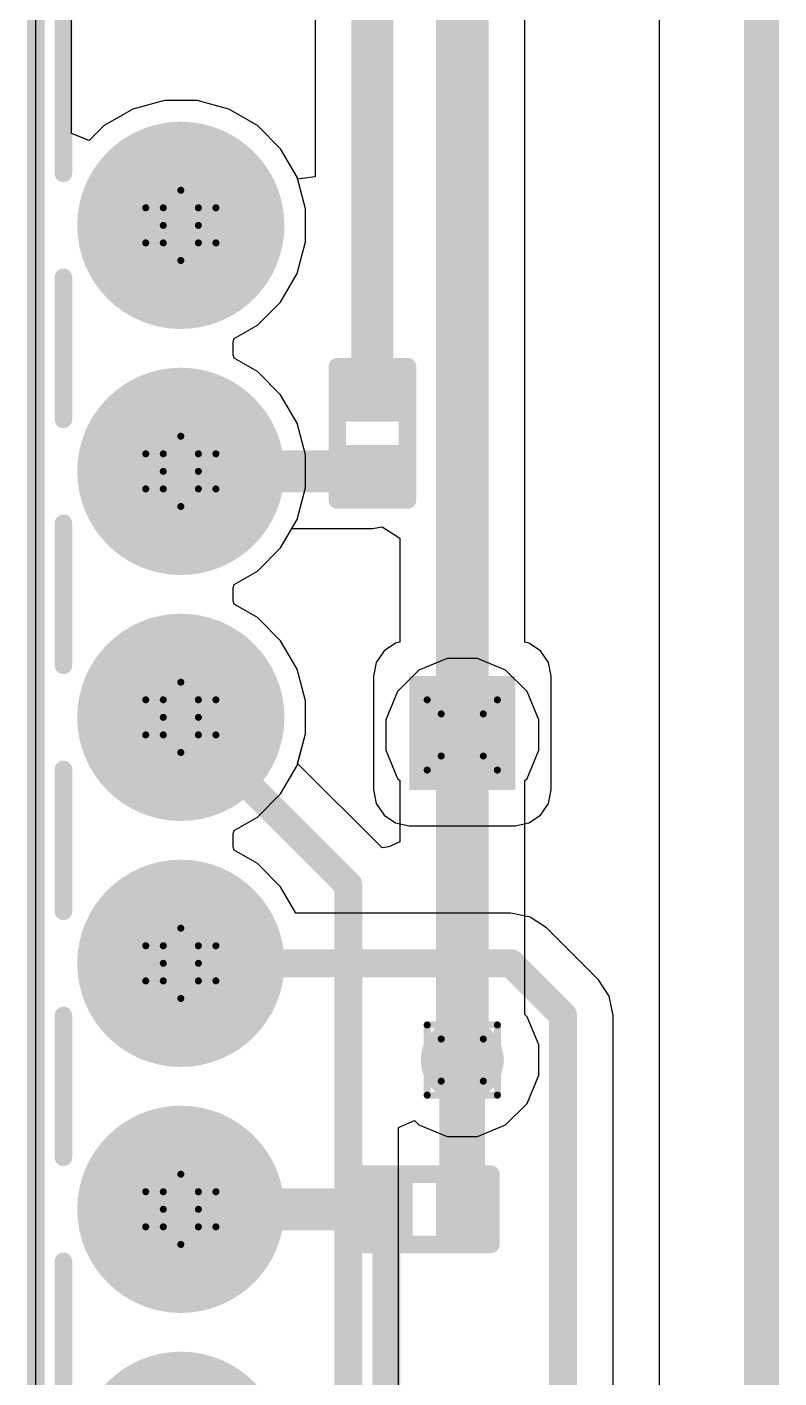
# Model space of a CAD drawing. Header units: inches. Extents: x 0 to 355, y -10 to 78.
# Drawn here: x 80.79 to 86.23, y 14.49 to 24.26 of the extents above; entities that cross this region are included whole.
import ezdxf

# ---------------------------------------------------------------- set-up
doc = ezdxf.new("R2010")
doc.units = ezdxf.units.IN
for name, color, linetype in [('Board Outline', 216, 'Continuous'), ('Bottom Layer', 5, 'Continuous'), ('Bottom Solder', 6, 'Continuous'), ('Drill Drawing', 1, 'Continuous'), ('Multi-Layer', 9, 'Continuous'), ('Pad Holes', 156, 'Continuous'), ('Top Layer', 1, 'Continuous'), ('Top Overlay', 2, 'Continuous'), ('Top Paste', 8, 'Continuous'), ('Top Solder', 216, 'Continuous'), ('Via Holes', 16, 'Continuous')]:
    doc.layers.add(name, color=color, linetype=linetype)

# ---------------------------------------------------------------- blocks, each defined once
blk = doc.blocks.new('PAW3395DM_21')
at = {"layer": 'Bottom Layer'}
h = blk.add_hatch(color=5, dxfattribs=at)
edge = h.paths.add_edge_path()
edge.add_arc((5.35, 5.785), 0.7, 0, 360)
h = blk.add_hatch(color=5, dxfattribs=at)
edge = h.paths.add_edge_path()
edge.add_arc((5.35, 4.005), 0.7, 0, 360)
h = blk.add_hatch(color=5, dxfattribs=at)
edge = h.paths.add_edge_path()
edge.add_arc((5.35, 2.225), 0.7, 0, 360)
h = blk.add_hatch(color=5, dxfattribs=at)
edge = h.paths.add_edge_path()
edge.add_arc((5.35, 0.445), 0.7, 0, 360)
h = blk.add_hatch(color=5, dxfattribs=at)
edge = h.paths.add_edge_path()
edge.add_arc((5.35, -1.335), 0.7, 0, 360)
h = blk.add_hatch(color=5, dxfattribs=at)
edge = h.paths.add_edge_path()
edge.add_arc((5.35, -3.115), 0.7, 0, 360)
at = {"layer": 'Bottom Solder'}
h = blk.add_hatch(color=6, dxfattribs=at)
edge = h.paths.add_edge_path()
edge.add_arc((5.35, 5.785), 0.75, 0, 360)
h = blk.add_hatch(color=6, dxfattribs=at)
edge = h.paths.add_edge_path()
edge.add_arc((5.35, 4.005), 0.75, 0, 360)
h = blk.add_hatch(color=6, dxfattribs=at)
edge = h.paths.add_edge_path()
edge.add_arc((5.35, 2.225), 0.75, 0, 360)
h = blk.add_hatch(color=6, dxfattribs=at)
edge = h.paths.add_edge_path()
edge.add_arc((5.35, 0.445), 0.75, 0, 360)
h = blk.add_hatch(color=6, dxfattribs=at)
edge = h.paths.add_edge_path()
edge.add_arc((5.35, -1.335), 0.75, 0, 360)
h = blk.add_hatch(color=6, dxfattribs=at)
edge = h.paths.add_edge_path()
edge.add_arc((5.35, -3.115), 0.75, 0, 360)
at = {"layer": 'Multi-Layer'}
h = blk.add_hatch(color=9, dxfattribs=at)
edge = h.paths.add_edge_path()
edge.add_arc((5.35, 5.785), 0.7, 0, 360)
h = blk.add_hatch(color=9, dxfattribs=at)
edge = h.paths.add_edge_path()
edge.add_arc((5.35, 4.005), 0.7, 0, 360)
h = blk.add_hatch(color=9, dxfattribs=at)
edge = h.paths.add_edge_path()
edge.add_arc((5.35, 2.225), 0.7, 0, 360)
h = blk.add_hatch(color=9, dxfattribs=at)
edge = h.paths.add_edge_path()
edge.add_arc((5.35, 0.445), 0.7, 0, 360)
h = blk.add_hatch(color=9, dxfattribs=at)
edge = h.paths.add_edge_path()
edge.add_arc((5.35, -1.335), 0.7, 0, 360)
h = blk.add_hatch(color=9, dxfattribs=at)
edge = h.paths.add_edge_path()
edge.add_arc((5.35, -3.115), 0.7, 0, 360)
at = {"layer": 'Pad Holes'}
h = blk.add_hatch(color=7, dxfattribs=at)
edge = h.paths.add_edge_path()
edge.add_arc((5.35, 5.785), 0.35, 0, 360)
h = blk.add_hatch(color=7, dxfattribs=at)
edge = h.paths.add_edge_path()
edge.add_arc((5.35, 4.005), 0.35, 0, 360)
h = blk.add_hatch(color=7, dxfattribs=at)
edge = h.paths.add_edge_path()
edge.add_arc((5.35, 2.225), 0.35, 0, 360)
h = blk.add_hatch(color=7, dxfattribs=at)
edge = h.paths.add_edge_path()
edge.add_arc((5.35, 0.445), 0.35, 0, 360)
h = blk.add_hatch(color=7, dxfattribs=at)
edge = h.paths.add_edge_path()
edge.add_arc((5.35, -1.335), 0.35, 0, 360)
at = {"layer": 'Top Layer'}
h = blk.add_hatch(color=1, dxfattribs=at)
edge = h.paths.add_edge_path()
edge.add_arc((5.35, 5.785), 0.7, 0, 360)
h = blk.add_hatch(color=1, dxfattribs=at)
edge = h.paths.add_edge_path()
edge.add_arc((5.35, 4.005), 0.7, 0, 360)
h = blk.add_hatch(color=1, dxfattribs=at)
edge = h.paths.add_edge_path()
edge.add_arc((5.35, 2.225), 0.7, 0, 360)
h = blk.add_hatch(color=1, dxfattribs=at)
edge = h.paths.add_edge_path()
edge.add_arc((5.35, 0.445), 0.7, 0, 360)
h = blk.add_hatch(color=1, dxfattribs=at)
edge = h.paths.add_edge_path()
edge.add_arc((5.35, -1.335), 0.7, 0, 360)
h = blk.add_hatch(color=1, dxfattribs=at)
edge = h.paths.add_edge_path()
edge.add_arc((5.35, -3.115), 0.7, 0, 360)
at = {"layer": 'Top Solder'}
h = blk.add_hatch(color=216, dxfattribs=at)
edge = h.paths.add_edge_path()
edge.add_arc((5.35, 5.785), 0.75, 0, 360)
h = blk.add_hatch(color=216, dxfattribs=at)
edge = h.paths.add_edge_path()
edge.add_arc((5.35, 4.005), 0.75, 0, 360)
h = blk.add_hatch(color=216, dxfattribs=at)
edge = h.paths.add_edge_path()
edge.add_arc((5.35, 2.225), 0.75, 0, 360)
h = blk.add_hatch(color=216, dxfattribs=at)
edge = h.paths.add_edge_path()
edge.add_arc((5.35, 0.445), 0.75, 0, 360)
h = blk.add_hatch(color=216, dxfattribs=at)
edge = h.paths.add_edge_path()
edge.add_arc((5.35, -1.335), 0.75, 0, 360)
h = blk.add_hatch(color=216, dxfattribs=at)
edge = h.paths.add_edge_path()
edge.add_arc((5.35, -3.115), 0.75, 0, 360)
at = {"layer": 'Top Overlay'}
for points in [[(4.5, 6.1614, 0.127, 0.127, 0), (4.5, 8.0999, 0.127, 0.127, 0)], [(4.5, 4.3814, 0.127, 0.127, 0), (4.5, 5.4085, 0.127, 0.127, 0)], [(4.5, 2.6014, 0.127, 0.127, 0), (4.5, 3.6285, 0.127, 0.127, 0)], [(4.5, 0.8214, 0.127, 0.127, 0), (4.5, 1.8485, 0.127, 0.127, 0)], [(4.5, -0.9586, 0.127, 0.127, 0), (4.5, 0.0685, 0.127, 0.127, 0)], [(4.5, -2.7385, 0.127, 0.127, 0), (4.5, -1.7114, 0.127, 0.127, 0)]]:
    blk.add_lwpolyline(points, format="xyseb", dxfattribs=at)
for points in [[(4.4683, 6.1614, 0.0635, 0.0635, 1), (4.5318, 6.1614, 0.0635, 0.0635, 1)], [(4.4683, 5.4085, 0.0635, 0.0635, 1), (4.5318, 5.4085, 0.0635, 0.0635, 1)], [(4.4683, 4.3814, 0.0635, 0.0635, 1), (4.5318, 4.3814, 0.0635, 0.0635, 1)], [(4.4683, 3.6285, 0.0635, 0.0635, 1), (4.5318, 3.6285, 0.0635, 0.0635, 1)], [(4.4683, 2.6014, 0.0635, 0.0635, 1), (4.5318, 2.6014, 0.0635, 0.0635, 1)], [(4.4683, 1.8485, 0.0635, 0.0635, 1), (4.5318, 1.8485, 0.0635, 0.0635, 1)], [(4.4683, 0.8214, 0.0635, 0.0635, 1), (4.5318, 0.8214, 0.0635, 0.0635, 1)], [(4.4683, 0.0685, 0.0635, 0.0635, 1), (4.5318, 0.0685, 0.0635, 0.0635, 1)], [(4.4683, -0.9586, 0.0635, 0.0635, 1), (4.5318, -0.9586, 0.0635, 0.0635, 1)], [(4.4683, -1.7114, 0.0635, 0.0635, 1), (4.5318, -1.7114, 0.0635, 0.0635, 1)]]:
    blk.add_lwpolyline(points, format="xyseb", close=True, dxfattribs=at)
blk = doc.blocks.new('R___0201_56')
at = {"layer": 'Top Layer'}
for points in [[(-0.41, 0.185), (-0.14, 0.185), (-0.14, -0.185), (-0.41, -0.185)], [(0.14, 0.185), (0.41, 0.185), (0.41, -0.185), (0.14, -0.185)]]:
    blk.add_hatch(color=1, dxfattribs=at).paths.add_polyline_path(points)
at = {"layer": 'Top Paste'}
for points in [[(-0.41, 0.185), (-0.14, 0.185), (-0.14, -0.185), (-0.41, -0.185)], [(0.14, 0.185), (0.41, 0.185), (0.41, -0.185), (0.14, -0.185)]]:
    blk.add_hatch(color=8, dxfattribs=at).paths.add_polyline_path(points)
at = {"layer": 'Top Solder'}
for points in [[(-0.465, 0.24), (-0.085, 0.24), (-0.085, -0.24), (-0.465, -0.24)], [(0.085, 0.24), (0.465, 0.24), (0.465, -0.24), (0.085, -0.24)]]:
    blk.add_hatch(color=216, dxfattribs=at).paths.add_polyline_path(points)
at = {"layer": 'Top Overlay'}
for points in [[(-0.4826, 0.254, 0.127, 0.127, 0), (-0.4826, -0.254, 0.127, 0.127, 0)], [(-0.4826, 0.254, 0.127, 0.127, 0), (0.4826, 0.254, 0.127, 0.127, 0)], [(0.4826, 0.254, 0.127, 0.127, 0), (0.4826, -0.254, 0.127, 0.127, 0)], [(-0.4826, -0.254, 0.127, 0.127, 0), (0.4826, -0.254, 0.127, 0.127, 0)]]:
    blk.add_lwpolyline(points, format="xyseb", dxfattribs=at)
for points in [[(-0.5143, 0.254, 0.0635, 0.0635, 1), (-0.4508, 0.254, 0.0635, 0.0635, 1)], [(-0.5143, 0.254, 0.0635, 0.0635, 1), (-0.4508, 0.254, 0.0635, 0.0635, 1)], [(0.4508, 0.254, 0.0635, 0.0635, 1), (0.5143, 0.254, 0.0635, 0.0635, 1)], [(0.4508, 0.254, 0.0635, 0.0635, 1), (0.5143, 0.254, 0.0635, 0.0635, 1)], [(-0.5143, -0.254, 0.0635, 0.0635, 1), (-0.4508, -0.254, 0.0635, 0.0635, 1)], [(-0.5143, -0.254, 0.0635, 0.0635, 1), (-0.4508, -0.254, 0.0635, 0.0635, 1)], [(0.4508, -0.254, 0.0635, 0.0635, 1), (0.5143, -0.254, 0.0635, 0.0635, 1)], [(0.4508, -0.254, 0.0635, 0.0635, 1), (0.5143, -0.254, 0.0635, 0.0635, 1)]]:
    blk.add_lwpolyline(points, format="xyseb", close=True, dxfattribs=at)
blk = doc.blocks.new('R___0201_57')
at = {"layer": 'Top Layer'}
for points in [[(-0.41, 0.185), (-0.14, 0.185), (-0.14, -0.185), (-0.41, -0.185)], [(0.14, 0.185), (0.41, 0.185), (0.41, -0.185), (0.14, -0.185)]]:
    blk.add_hatch(color=1, dxfattribs=at).paths.add_polyline_path(points)
at = {"layer": 'Top Paste'}
for points in [[(-0.41, 0.185), (-0.14, 0.185), (-0.14, -0.185), (-0.41, -0.185)], [(0.14, 0.185), (0.41, 0.185), (0.41, -0.185), (0.14, -0.185)]]:
    blk.add_hatch(color=8, dxfattribs=at).paths.add_polyline_path(points)
at = {"layer": 'Top Solder'}
for points in [[(-0.465, 0.24), (-0.085, 0.24), (-0.085, -0.24), (-0.465, -0.24)], [(0.085, 0.24), (0.465, 0.24), (0.465, -0.24), (0.085, -0.24)]]:
    blk.add_hatch(color=216, dxfattribs=at).paths.add_polyline_path(points)
at = {"layer": 'Top Overlay'}
for points in [[(-0.4826, -0.254, 0.127, 0.127, 0), (-0.4826, 0.254, 0.127, 0.127, 0)], [(-0.4826, 0.254, 0.127, 0.127, 0), (0.4826, 0.254, 0.127, 0.127, 0)], [(0.4826, -0.254, 0.127, 0.127, 0), (0.4826, 0.254, 0.127, 0.127, 0)], [(-0.4826, -0.254, 0.127, 0.127, 0), (0.4826, -0.254, 0.127, 0.127, 0)]]:
    blk.add_lwpolyline(points, format="xyseb", dxfattribs=at)
for points in [[(-0.5143, 0.254, 0.0635, 0.0635, 1), (-0.4508, 0.254, 0.0635, 0.0635, 1)], [(-0.5143, 0.254, 0.0635, 0.0635, 1), (-0.4508, 0.254, 0.0635, 0.0635, 1)], [(0.4508, 0.254, 0.0635, 0.0635, 1), (0.5143, 0.254, 0.0635, 0.0635, 1)], [(0.4508, 0.254, 0.0635, 0.0635, 1), (0.5143, 0.254, 0.0635, 0.0635, 1)], [(-0.5143, -0.254, 0.0635, 0.0635, 1), (-0.4508, -0.254, 0.0635, 0.0635, 1)], [(-0.5143, -0.254, 0.0635, 0.0635, 1), (-0.4508, -0.254, 0.0635, 0.0635, 1)], [(0.4508, -0.254, 0.0635, 0.0635, 1), (0.5143, -0.254, 0.0635, 0.0635, 1)], [(0.4508, -0.254, 0.0635, 0.0635, 1), (0.5143, -0.254, 0.0635, 0.0635, 1)]]:
    blk.add_lwpolyline(points, format="xyseb", close=True, dxfattribs=at)

msp = doc.modelspace()

# ---------------------------------------------------------------- hatches: boundary and pattern name
at = {"layer": 'Bottom Layer'}
h = msp.add_hatch(color=5, dxfattribs=at)
edge = h.paths.add_edge_path()
edge.add_arc((83.9403, 19.141), 0.3, 0, 360)
h = msp.add_hatch(color=5, dxfattribs=at)
edge = h.paths.add_edge_path()
edge.add_arc((83.9403, 16.7885), 0.3, 0, 360)
at = {"layer": 'Top Layer'}
msp.add_hatch(color=1, dxfattribs=at).paths.add_polyline_path([(83.5569, 18.7432), (84.324, 18.7432), (84.324, 19.567), (83.5569, 19.567)])
h = msp.add_hatch(color=1, dxfattribs=at)
edge = h.paths.add_edge_path()
edge.add_arc((83.9403, 19.141), 0.3, 0, 360)
h = msp.add_hatch(color=1, dxfattribs=at)
edge = h.paths.add_edge_path()
edge.add_arc((83.9403, 16.7885), 0.3, 0, 360)
at = {"layer": 'Via Holes'}
h = msp.add_hatch(color=7, dxfattribs=at)
edge = h.paths.add_edge_path()
edge.add_arc((83.9403, 19.141), 0.15, 0, 360)
h = msp.add_hatch(color=7, dxfattribs=at)
edge = h.paths.add_edge_path()
edge.add_arc((83.9403, 16.7885), 0.15, 0, 360)

# ---------------------------------------------------------------- linework, layer by layer
at = {"layer": 'Board Outline'}
for points in [[(86.106, 9.271, 0.254, 0.254, 0), (86.106, 26.416, 0.254, 0.254, 0)], [(80.8529, 8.6416, 0.127, 0.127, 0), (80.8529, 25.4453, 0.127, 0.127, 0)]]:
    msp.add_lwpolyline(points, format="xyseb", dxfattribs=at)
at = {"layer": 'Bottom Layer'}
for p, q in [((85.3659, 26.3096), (85.3659, 9.0935)), ((81.1119, 23.4944), (81.1119, 25.4453)), ((81.5543, 23.6701), (81.3483, 23.5512)), ((81.784, 23.7317), (81.5543, 23.6701)), ((82.0218, 23.7317), (81.784, 23.7317)), ((82.2515, 23.6701), (82.0218, 23.7317)), ((82.4575, 23.5512), (82.2515, 23.6701)), ((81.2389, 23.4418), (81.1119, 23.4944)), ((81.3483, 23.5512), (81.2389, 23.4418)), ((82.6256, 23.3831), (82.4575, 23.5512)), ((82.7446, 23.1771), (82.6256, 23.3831)), ((82.8061, 22.9474), (82.7446, 23.1771)), ((82.8061, 22.7096), (82.8061, 22.9474)), ((82.7446, 22.4799), (82.8061, 22.7096)), ((82.6256, 22.2739), (82.7446, 22.4799)), ((82.4575, 22.1058), (82.6256, 22.2739)), ((82.2896, 22.0088), (82.4575, 22.1058)), ((82.282, 21.9853), (82.2896, 22.0088)), ((82.282, 21.8917), (82.282, 21.9853)), ((82.2896, 21.8682), (82.282, 21.8917)), ((82.4575, 21.7712), (82.2896, 21.8682)), ((82.6256, 21.6031), (82.4575, 21.7712)), ((82.7446, 21.3971), (82.6256, 21.6031)), ((82.8061, 21.1674), (82.7446, 21.3971)), ((82.8061, 20.9296), (82.8061, 21.1674)), ((82.7446, 20.6999), (82.8061, 20.9296)), ((82.6256, 20.4939), (82.7446, 20.6999)), ((82.4575, 20.3258), (82.6256, 20.4939)), ((82.2896, 20.2288), (82.4575, 20.3258)), ((82.2821, 20.2054), (82.2896, 20.2288)), ((82.2821, 20.1117), (82.2821, 20.2054)), ((82.2896, 20.0882), (82.2821, 20.1117)), ((82.4575, 19.9913), (82.2896, 20.0882)), ((82.6256, 19.8231), (82.4575, 19.9913)), ((82.7446, 19.6171), (82.6256, 19.8231)), ((83.8301, 19.695), (83.6265, 19.6106)), ((84.0505, 19.695), (83.8301, 19.695)), ((84.2541, 19.6106), (84.0505, 19.695)), ((82.8061, 19.3874), (82.7446, 19.6171)), ((83.6265, 19.6106), (83.4706, 19.4548)), ((84.4099, 19.4548), (84.2541, 19.6106)), ((83.4706, 19.4548), (83.3863, 19.2512)), ((84.4943, 19.2512), (84.4099, 19.4548)), ((82.8061, 19.1496), (82.8061, 19.3874)), ((83.3863, 19.2512), (83.3863, 19.0308)), ((84.4943, 19.0308), (84.4943, 19.2512)), ((82.7487, 18.9354), (82.8061, 19.1496)), ((83.3863, 19.0308), (83.4706, 18.8271)), ((84.4099, 18.8271), (84.4943, 19.0308)), ((83.3601, 18.3241), (82.7487, 18.9354)), ((83.4706, 18.8271), (83.4871, 18.8107)), ((83.4871, 18.8107), (83.4871, 18.3684)), ((84.3935, 18.8107), (84.4099, 18.8271)), ((84.3935, 17.1188), (84.3935, 18.8107)), ((83.409, 18.3305), (83.3601, 18.3241)), ((83.4871, 18.3684), (83.409, 18.3305)), ((84.4099, 17.1023), (84.3935, 17.1188)), ((84.4943, 16.8987), (84.4099, 17.1023)), ((84.4943, 16.6783), (84.4943, 16.8987)), ((84.4099, 16.4747), (84.4943, 16.6783)), ((84.2541, 16.3188), (84.4099, 16.4747)), ((83.478, 16.3014), (83.5953, 16.35)), ((83.5953, 16.35), (83.6265, 16.3188)), ((83.478, 11.9737), (83.478, 16.3014)), ((83.6265, 16.3188), (83.8301, 16.2345)), ((83.8301, 16.2345), (84.0505, 16.2345)), ((84.0505, 16.2345), (84.2541, 16.3188))]:
    msp.add_line(p, q, dxfattribs=at)
for points in [[(81.9029, 19.2685, 0.2032, 0.2032, 0), (83.1154, 18.056, 0.2032, 0.2032, 0)], [(83.9403, 16.7885, 0.381, 0.381, 0), (83.9403, 19.141, 0.381, 0.381, 0)], [(83.1154, 11.8235, 0.2032, 0.2032, 0), (83.1154, 18.056, 0.2032, 0.2032, 0)]]:
    msp.add_lwpolyline(points, format="xyseb", dxfattribs=at)
for points in [[(81.8521, 19.2685, 0.1016, 0.1016, 1), (81.9537, 19.2685, 0.1016, 0.1016, 1)], [(83.845, 19.141, 0.1905, 0.1905, 1), (84.0355, 19.141, 0.1905, 0.1905, 1)], [(83.0646, 18.056, 0.1016, 0.1016, 1), (83.1662, 18.056, 0.1016, 0.1016, 1)], [(83.0646, 18.056, 0.1016, 0.1016, 1), (83.1662, 18.056, 0.1016, 0.1016, 1)], [(83.845, 16.7885, 0.1905, 0.1905, 1), (84.0355, 16.7885, 0.1905, 0.1905, 1)]]:
    msp.add_lwpolyline(points, format="xyseb", close=True, dxfattribs=at)
at = {"layer": 'Drill Drawing'}
for points in [[(81.7759, 22.9555, 0.0508, 0.0508, 0), (81.9029, 23.0825, 0.0508, 0.0508, 0)], [(81.9029, 23.0825, 0.0508, 0.0508, 0), (82.0299, 22.9555, 0.0508, 0.0508, 0)], [(81.6489, 22.9555, 0.0508, 0.0508, 0), (81.7759, 22.8285, 0.0508, 0.0508, 0)], [(81.6489, 22.9555, 0.0508, 0.0508, 0), (81.7759, 22.9555, 0.0508, 0.0508, 0)], [(82.0299, 22.9555, 0.0508, 0.0508, 0), (82.1569, 22.9555, 0.0508, 0.0508, 0)], [(82.0299, 22.8285, 0.0508, 0.0508, 0), (82.1569, 22.9555, 0.0508, 0.0508, 0)], [(81.6489, 22.7015, 0.0508, 0.0508, 0), (81.7759, 22.8285, 0.0508, 0.0508, 0)], [(82.0299, 22.8285, 0.0508, 0.0508, 0), (82.1569, 22.7015, 0.0508, 0.0508, 0)], [(81.6489, 22.7015, 0.0508, 0.0508, 0), (81.7759, 22.7015, 0.0508, 0.0508, 0)], [(81.7759, 22.7015, 0.0508, 0.0508, 0), (81.9029, 22.5745, 0.0508, 0.0508, 0)], [(81.9029, 22.5745, 0.0508, 0.0508, 0), (82.0299, 22.7015, 0.0508, 0.0508, 0)], [(82.0299, 22.7015, 0.0508, 0.0508, 0), (82.1569, 22.7015, 0.0508, 0.0508, 0)], [(81.7759, 21.1755, 0.0508, 0.0508, 0), (81.9029, 21.3025, 0.0508, 0.0508, 0)], [(81.9029, 21.3025, 0.0508, 0.0508, 0), (82.0299, 21.1755, 0.0508, 0.0508, 0)], [(81.6489, 21.1755, 0.0508, 0.0508, 0), (81.7759, 21.0485, 0.0508, 0.0508, 0)], [(81.6489, 21.1755, 0.0508, 0.0508, 0), (81.7759, 21.1755, 0.0508, 0.0508, 0)], [(82.0299, 21.1755, 0.0508, 0.0508, 0), (82.1569, 21.1755, 0.0508, 0.0508, 0)], [(82.0299, 21.0485, 0.0508, 0.0508, 0), (82.1569, 21.1755, 0.0508, 0.0508, 0)], [(81.6489, 20.9215, 0.0508, 0.0508, 0), (81.7759, 21.0485, 0.0508, 0.0508, 0)], [(82.0299, 21.0485, 0.0508, 0.0508, 0), (82.1569, 20.9215, 0.0508, 0.0508, 0)], [(81.6489, 20.9215, 0.0508, 0.0508, 0), (81.7759, 20.9215, 0.0508, 0.0508, 0)], [(81.7759, 20.9215, 0.0508, 0.0508, 0), (81.9029, 20.7945, 0.0508, 0.0508, 0)], [(81.9029, 20.7945, 0.0508, 0.0508, 0), (82.0299, 20.9215, 0.0508, 0.0508, 0)], [(82.0299, 20.9215, 0.0508, 0.0508, 0), (82.1569, 20.9215, 0.0508, 0.0508, 0)], [(81.7759, 19.3955, 0.0508, 0.0508, 0), (81.9029, 19.5225, 0.0508, 0.0508, 0)], [(81.9029, 19.5225, 0.0508, 0.0508, 0), (82.0299, 19.3955, 0.0508, 0.0508, 0)], [(81.6489, 19.3955, 0.0508, 0.0508, 0), (81.7759, 19.2685, 0.0508, 0.0508, 0)], [(81.6489, 19.3955, 0.0508, 0.0508, 0), (81.7759, 19.3955, 0.0508, 0.0508, 0)], [(82.0299, 19.3955, 0.0508, 0.0508, 0), (82.1569, 19.3955, 0.0508, 0.0508, 0)], [(82.0299, 19.2685, 0.0508, 0.0508, 0), (82.1569, 19.3955, 0.0508, 0.0508, 0)], [(83.6863, 19.395, 0.0508, 0.0508, 0), (84.1943, 19.395, 0.0508, 0.0508, 0)], [(83.6863, 18.887, 0.0508, 0.0508, 0), (83.6863, 19.395, 0.0508, 0.0508, 0)], [(84.1943, 18.887, 0.0508, 0.0508, 0), (84.1943, 19.395, 0.0508, 0.0508, 0)], [(81.6489, 19.1415, 0.0508, 0.0508, 0), (81.7759, 19.2685, 0.0508, 0.0508, 0)], [(82.0299, 19.2685, 0.0508, 0.0508, 0), (82.1569, 19.1415, 0.0508, 0.0508, 0)], [(83.7879, 19.2934, 0.0508, 0.0508, 0), (84.0927, 19.2934, 0.0508, 0.0508, 0)], [(83.7879, 18.9886, 0.0508, 0.0508, 0), (83.7879, 19.2934, 0.0508, 0.0508, 0)], [(84.0927, 18.9886, 0.0508, 0.0508, 0), (84.0927, 19.2934, 0.0508, 0.0508, 0)], [(81.6489, 19.1415, 0.0508, 0.0508, 0), (81.7759, 19.1415, 0.0508, 0.0508, 0)], [(81.7759, 19.1415, 0.0508, 0.0508, 0), (81.9029, 19.0145, 0.0508, 0.0508, 0)], [(81.9029, 19.0145, 0.0508, 0.0508, 0), (82.0299, 19.1415, 0.0508, 0.0508, 0)], [(82.0299, 19.1415, 0.0508, 0.0508, 0), (82.1569, 19.1415, 0.0508, 0.0508, 0)], [(83.7879, 18.9886, 0.0508, 0.0508, 0), (84.0927, 18.9886, 0.0508, 0.0508, 0)], [(83.6863, 18.887, 0.0508, 0.0508, 0), (84.1943, 18.887, 0.0508, 0.0508, 0)], [(81.7759, 17.6155, 0.0508, 0.0508, 0), (81.9029, 17.7425, 0.0508, 0.0508, 0)], [(81.9029, 17.7425, 0.0508, 0.0508, 0), (82.0299, 17.6155, 0.0508, 0.0508, 0)], [(81.6489, 17.6155, 0.0508, 0.0508, 0), (81.7759, 17.4885, 0.0508, 0.0508, 0)], [(81.6489, 17.6155, 0.0508, 0.0508, 0), (81.7759, 17.6155, 0.0508, 0.0508, 0)], [(82.0299, 17.6155, 0.0508, 0.0508, 0), (82.1569, 17.6155, 0.0508, 0.0508, 0)], [(82.0299, 17.4885, 0.0508, 0.0508, 0), (82.1569, 17.6155, 0.0508, 0.0508, 0)], [(81.6489, 17.3615, 0.0508, 0.0508, 0), (81.7759, 17.4885, 0.0508, 0.0508, 0)], [(82.0299, 17.4885, 0.0508, 0.0508, 0), (82.1569, 17.3615, 0.0508, 0.0508, 0)], [(81.6489, 17.3615, 0.0508, 0.0508, 0), (81.7759, 17.3615, 0.0508, 0.0508, 0)], [(81.7759, 17.3615, 0.0508, 0.0508, 0), (81.9029, 17.2345, 0.0508, 0.0508, 0)], [(81.9029, 17.2345, 0.0508, 0.0508, 0), (82.0299, 17.3615, 0.0508, 0.0508, 0)], [(82.0299, 17.3615, 0.0508, 0.0508, 0), (82.1569, 17.3615, 0.0508, 0.0508, 0)], [(83.6863, 17.0425, 0.0508, 0.0508, 0), (84.1943, 17.0425, 0.0508, 0.0508, 0)], [(83.6863, 16.5345, 0.0508, 0.0508, 0), (83.6863, 17.0425, 0.0508, 0.0508, 0)], [(84.1943, 16.5345, 0.0508, 0.0508, 0), (84.1943, 17.0425, 0.0508, 0.0508, 0)], [(83.7879, 16.9409, 0.0508, 0.0508, 0), (84.0927, 16.9409, 0.0508, 0.0508, 0)], [(83.7879, 16.6361, 0.0508, 0.0508, 0), (83.7879, 16.9409, 0.0508, 0.0508, 0)], [(84.0927, 16.6361, 0.0508, 0.0508, 0), (84.0927, 16.9409, 0.0508, 0.0508, 0)], [(83.7879, 16.6361, 0.0508, 0.0508, 0), (84.0927, 16.6361, 0.0508, 0.0508, 0)], [(83.6863, 16.5345, 0.0508, 0.0508, 0), (84.1943, 16.5345, 0.0508, 0.0508, 0)], [(81.7759, 15.8355, 0.0508, 0.0508, 0), (81.9029, 15.9625, 0.0508, 0.0508, 0)], [(81.9029, 15.9625, 0.0508, 0.0508, 0), (82.0299, 15.8355, 0.0508, 0.0508, 0)], [(81.6489, 15.8355, 0.0508, 0.0508, 0), (81.7759, 15.7085, 0.0508, 0.0508, 0)], [(81.6489, 15.8355, 0.0508, 0.0508, 0), (81.7759, 15.8355, 0.0508, 0.0508, 0)], [(82.0299, 15.8355, 0.0508, 0.0508, 0), (82.1569, 15.8355, 0.0508, 0.0508, 0)], [(82.0299, 15.7085, 0.0508, 0.0508, 0), (82.1569, 15.8355, 0.0508, 0.0508, 0)], [(81.6489, 15.5815, 0.0508, 0.0508, 0), (81.7759, 15.7085, 0.0508, 0.0508, 0)], [(82.0299, 15.7085, 0.0508, 0.0508, 0), (82.1569, 15.5815, 0.0508, 0.0508, 0)], [(81.6489, 15.5815, 0.0508, 0.0508, 0), (81.7759, 15.5815, 0.0508, 0.0508, 0)], [(81.7759, 15.5815, 0.0508, 0.0508, 0), (81.9029, 15.4545, 0.0508, 0.0508, 0)], [(81.9029, 15.4545, 0.0508, 0.0508, 0), (82.0299, 15.5815, 0.0508, 0.0508, 0)], [(82.0299, 15.5815, 0.0508, 0.0508, 0), (82.1569, 15.5815, 0.0508, 0.0508, 0)]]:
    msp.add_lwpolyline(points, format="xyseb", dxfattribs=at)
for points in [[(81.8902, 23.0825, 0.0254, 0.0254, 1), (81.9156, 23.0825, 0.0254, 0.0254, 1)], [(81.8902, 23.0825, 0.0254, 0.0254, 1), (81.9156, 23.0825, 0.0254, 0.0254, 1)], [(81.6362, 22.9555, 0.0254, 0.0254, 1), (81.6616, 22.9555, 0.0254, 0.0254, 1)], [(81.6362, 22.9555, 0.0254, 0.0254, 1), (81.6616, 22.9555, 0.0254, 0.0254, 1)], [(81.7632, 22.9555, 0.0254, 0.0254, 1), (81.7886, 22.9555, 0.0254, 0.0254, 1)], [(81.7632, 22.9555, 0.0254, 0.0254, 1), (81.7886, 22.9555, 0.0254, 0.0254, 1)], [(82.0172, 22.9555, 0.0254, 0.0254, 1), (82.0426, 22.9555, 0.0254, 0.0254, 1)], [(82.0172, 22.9555, 0.0254, 0.0254, 1), (82.0426, 22.9555, 0.0254, 0.0254, 1)], [(82.1442, 22.9555, 0.0254, 0.0254, 1), (82.1696, 22.9555, 0.0254, 0.0254, 1)], [(82.1442, 22.9555, 0.0254, 0.0254, 1), (82.1696, 22.9555, 0.0254, 0.0254, 1)], [(81.7632, 22.8285, 0.0254, 0.0254, 1), (81.7886, 22.8285, 0.0254, 0.0254, 1)], [(81.7632, 22.8285, 0.0254, 0.0254, 1), (81.7886, 22.8285, 0.0254, 0.0254, 1)], [(82.0172, 22.8285, 0.0254, 0.0254, 1), (82.0426, 22.8285, 0.0254, 0.0254, 1)], [(82.0172, 22.8285, 0.0254, 0.0254, 1), (82.0426, 22.8285, 0.0254, 0.0254, 1)], [(81.6362, 22.7015, 0.0254, 0.0254, 1), (81.6616, 22.7015, 0.0254, 0.0254, 1)], [(81.6362, 22.7015, 0.0254, 0.0254, 1), (81.6616, 22.7015, 0.0254, 0.0254, 1)], [(81.7632, 22.7015, 0.0254, 0.0254, 1), (81.7886, 22.7015, 0.0254, 0.0254, 1)], [(81.7632, 22.7015, 0.0254, 0.0254, 1), (81.7886, 22.7015, 0.0254, 0.0254, 1)], [(82.0172, 22.7015, 0.0254, 0.0254, 1), (82.0426, 22.7015, 0.0254, 0.0254, 1)], [(82.0172, 22.7015, 0.0254, 0.0254, 1), (82.0426, 22.7015, 0.0254, 0.0254, 1)], [(82.1442, 22.7015, 0.0254, 0.0254, 1), (82.1696, 22.7015, 0.0254, 0.0254, 1)], [(82.1442, 22.7015, 0.0254, 0.0254, 1), (82.1696, 22.7015, 0.0254, 0.0254, 1)], [(81.8902, 22.5745, 0.0254, 0.0254, 1), (81.9156, 22.5745, 0.0254, 0.0254, 1)], [(81.8902, 22.5745, 0.0254, 0.0254, 1), (81.9156, 22.5745, 0.0254, 0.0254, 1)], [(81.8902, 21.3025, 0.0254, 0.0254, 1), (81.9156, 21.3025, 0.0254, 0.0254, 1)], [(81.8902, 21.3025, 0.0254, 0.0254, 1), (81.9156, 21.3025, 0.0254, 0.0254, 1)], [(81.6362, 21.1755, 0.0254, 0.0254, 1), (81.6616, 21.1755, 0.0254, 0.0254, 1)], [(81.6362, 21.1755, 0.0254, 0.0254, 1), (81.6616, 21.1755, 0.0254, 0.0254, 1)], [(81.7632, 21.1755, 0.0254, 0.0254, 1), (81.7886, 21.1755, 0.0254, 0.0254, 1)], [(81.7632, 21.1755, 0.0254, 0.0254, 1), (81.7886, 21.1755, 0.0254, 0.0254, 1)], [(82.0172, 21.1755, 0.0254, 0.0254, 1), (82.0426, 21.1755, 0.0254, 0.0254, 1)], [(82.0172, 21.1755, 0.0254, 0.0254, 1), (82.0426, 21.1755, 0.0254, 0.0254, 1)], [(82.1442, 21.1755, 0.0254, 0.0254, 1), (82.1696, 21.1755, 0.0254, 0.0254, 1)], [(82.1442, 21.1755, 0.0254, 0.0254, 1), (82.1696, 21.1755, 0.0254, 0.0254, 1)], [(81.7632, 21.0485, 0.0254, 0.0254, 1), (81.7886, 21.0485, 0.0254, 0.0254, 1)], [(81.7632, 21.0485, 0.0254, 0.0254, 1), (81.7886, 21.0485, 0.0254, 0.0254, 1)], [(82.0172, 21.0485, 0.0254, 0.0254, 1), (82.0426, 21.0485, 0.0254, 0.0254, 1)], [(82.0172, 21.0485, 0.0254, 0.0254, 1), (82.0426, 21.0485, 0.0254, 0.0254, 1)], [(81.6362, 20.9215, 0.0254, 0.0254, 1), (81.6616, 20.9215, 0.0254, 0.0254, 1)], [(81.6362, 20.9215, 0.0254, 0.0254, 1), (81.6616, 20.9215, 0.0254, 0.0254, 1)], [(81.7632, 20.9215, 0.0254, 0.0254, 1), (81.7886, 20.9215, 0.0254, 0.0254, 1)], [(81.7632, 20.9215, 0.0254, 0.0254, 1), (81.7886, 20.9215, 0.0254, 0.0254, 1)], [(82.0172, 20.9215, 0.0254, 0.0254, 1), (82.0426, 20.9215, 0.0254, 0.0254, 1)], [(82.0172, 20.9215, 0.0254, 0.0254, 1), (82.0426, 20.9215, 0.0254, 0.0254, 1)], [(82.1442, 20.9215, 0.0254, 0.0254, 1), (82.1696, 20.9215, 0.0254, 0.0254, 1)], [(82.1442, 20.9215, 0.0254, 0.0254, 1), (82.1696, 20.9215, 0.0254, 0.0254, 1)], [(81.8902, 20.7945, 0.0254, 0.0254, 1), (81.9156, 20.7945, 0.0254, 0.0254, 1)], [(81.8902, 20.7945, 0.0254, 0.0254, 1), (81.9156, 20.7945, 0.0254, 0.0254, 1)], [(81.8902, 19.5225, 0.0254, 0.0254, 1), (81.9156, 19.5225, 0.0254, 0.0254, 1)], [(81.8902, 19.5225, 0.0254, 0.0254, 1), (81.9156, 19.5225, 0.0254, 0.0254, 1)], [(81.6362, 19.3955, 0.0254, 0.0254, 1), (81.6616, 19.3955, 0.0254, 0.0254, 1)], [(81.6362, 19.3955, 0.0254, 0.0254, 1), (81.6616, 19.3955, 0.0254, 0.0254, 1)], [(81.7632, 19.3955, 0.0254, 0.0254, 1), (81.7886, 19.3955, 0.0254, 0.0254, 1)], [(81.7632, 19.3955, 0.0254, 0.0254, 1), (81.7886, 19.3955, 0.0254, 0.0254, 1)], [(82.0172, 19.3955, 0.0254, 0.0254, 1), (82.0426, 19.3955, 0.0254, 0.0254, 1)], [(82.0172, 19.3955, 0.0254, 0.0254, 1), (82.0426, 19.3955, 0.0254, 0.0254, 1)], [(82.1442, 19.3955, 0.0254, 0.0254, 1), (82.1696, 19.3955, 0.0254, 0.0254, 1)], [(82.1442, 19.3955, 0.0254, 0.0254, 1), (82.1696, 19.3955, 0.0254, 0.0254, 1)], [(83.6736, 19.395, 0.0254, 0.0254, 1), (83.699, 19.395, 0.0254, 0.0254, 1)], [(83.6736, 19.395, 0.0254, 0.0254, 1), (83.699, 19.395, 0.0254, 0.0254, 1)], [(84.1816, 19.395, 0.0254, 0.0254, 1), (84.207, 19.395, 0.0254, 0.0254, 1)], [(84.1816, 19.395, 0.0254, 0.0254, 1), (84.207, 19.395, 0.0254, 0.0254, 1)], [(81.7632, 19.2685, 0.0254, 0.0254, 1), (81.7886, 19.2685, 0.0254, 0.0254, 1)], [(81.7632, 19.2685, 0.0254, 0.0254, 1), (81.7886, 19.2685, 0.0254, 0.0254, 1)], [(82.0172, 19.2685, 0.0254, 0.0254, 1), (82.0426, 19.2685, 0.0254, 0.0254, 1)], [(82.0172, 19.2685, 0.0254, 0.0254, 1), (82.0426, 19.2685, 0.0254, 0.0254, 1)], [(83.7752, 19.2934, 0.0254, 0.0254, 1), (83.8006, 19.2934, 0.0254, 0.0254, 1)], [(83.7752, 19.2934, 0.0254, 0.0254, 1), (83.8006, 19.2934, 0.0254, 0.0254, 1)], [(84.08, 19.2934, 0.0254, 0.0254, 1), (84.1054, 19.2934, 0.0254, 0.0254, 1)], [(84.08, 19.2934, 0.0254, 0.0254, 1), (84.1054, 19.2934, 0.0254, 0.0254, 1)], [(81.6362, 19.1415, 0.0254, 0.0254, 1), (81.6616, 19.1415, 0.0254, 0.0254, 1)], [(81.6362, 19.1415, 0.0254, 0.0254, 1), (81.6616, 19.1415, 0.0254, 0.0254, 1)], [(81.7632, 19.1415, 0.0254, 0.0254, 1), (81.7886, 19.1415, 0.0254, 0.0254, 1)], [(81.7632, 19.1415, 0.0254, 0.0254, 1), (81.7886, 19.1415, 0.0254, 0.0254, 1)], [(82.0172, 19.1415, 0.0254, 0.0254, 1), (82.0426, 19.1415, 0.0254, 0.0254, 1)], [(82.0172, 19.1415, 0.0254, 0.0254, 1), (82.0426, 19.1415, 0.0254, 0.0254, 1)], [(82.1442, 19.1415, 0.0254, 0.0254, 1), (82.1696, 19.1415, 0.0254, 0.0254, 1)], [(82.1442, 19.1415, 0.0254, 0.0254, 1), (82.1696, 19.1415, 0.0254, 0.0254, 1)], [(81.8902, 19.0145, 0.0254, 0.0254, 1), (81.9156, 19.0145, 0.0254, 0.0254, 1)], [(81.8902, 19.0145, 0.0254, 0.0254, 1), (81.9156, 19.0145, 0.0254, 0.0254, 1)], [(83.7752, 18.9886, 0.0254, 0.0254, 1), (83.8006, 18.9886, 0.0254, 0.0254, 1)], [(83.7752, 18.9886, 0.0254, 0.0254, 1), (83.8006, 18.9886, 0.0254, 0.0254, 1)], [(84.08, 18.9886, 0.0254, 0.0254, 1), (84.1054, 18.9886, 0.0254, 0.0254, 1)], [(84.08, 18.9886, 0.0254, 0.0254, 1), (84.1054, 18.9886, 0.0254, 0.0254, 1)], [(83.6736, 18.887, 0.0254, 0.0254, 1), (83.699, 18.887, 0.0254, 0.0254, 1)], [(83.6736, 18.887, 0.0254, 0.0254, 1), (83.699, 18.887, 0.0254, 0.0254, 1)], [(84.1816, 18.887, 0.0254, 0.0254, 1), (84.207, 18.887, 0.0254, 0.0254, 1)], [(84.1816, 18.887, 0.0254, 0.0254, 1), (84.207, 18.887, 0.0254, 0.0254, 1)], [(81.8902, 17.7425, 0.0254, 0.0254, 1), (81.9156, 17.7425, 0.0254, 0.0254, 1)], [(81.8902, 17.7425, 0.0254, 0.0254, 1), (81.9156, 17.7425, 0.0254, 0.0254, 1)], [(81.6362, 17.6155, 0.0254, 0.0254, 1), (81.6616, 17.6155, 0.0254, 0.0254, 1)], [(81.6362, 17.6155, 0.0254, 0.0254, 1), (81.6616, 17.6155, 0.0254, 0.0254, 1)], [(81.7632, 17.6155, 0.0254, 0.0254, 1), (81.7886, 17.6155, 0.0254, 0.0254, 1)], [(81.7632, 17.6155, 0.0254, 0.0254, 1), (81.7886, 17.6155, 0.0254, 0.0254, 1)], [(82.0172, 17.6155, 0.0254, 0.0254, 1), (82.0426, 17.6155, 0.0254, 0.0254, 1)], [(82.0172, 17.6155, 0.0254, 0.0254, 1), (82.0426, 17.6155, 0.0254, 0.0254, 1)], [(82.1442, 17.6155, 0.0254, 0.0254, 1), (82.1696, 17.6155, 0.0254, 0.0254, 1)], [(82.1442, 17.6155, 0.0254, 0.0254, 1), (82.1696, 17.6155, 0.0254, 0.0254, 1)], [(81.7632, 17.4885, 0.0254, 0.0254, 1), (81.7886, 17.4885, 0.0254, 0.0254, 1)], [(81.7632, 17.4885, 0.0254, 0.0254, 1), (81.7886, 17.4885, 0.0254, 0.0254, 1)], [(82.0172, 17.4885, 0.0254, 0.0254, 1), (82.0426, 17.4885, 0.0254, 0.0254, 1)], [(82.0172, 17.4885, 0.0254, 0.0254, 1), (82.0426, 17.4885, 0.0254, 0.0254, 1)], [(81.6362, 17.3615, 0.0254, 0.0254, 1), (81.6616, 17.3615, 0.0254, 0.0254, 1)], [(81.6362, 17.3615, 0.0254, 0.0254, 1), (81.6616, 17.3615, 0.0254, 0.0254, 1)], [(81.7632, 17.3615, 0.0254, 0.0254, 1), (81.7886, 17.3615, 0.0254, 0.0254, 1)], [(81.7632, 17.3615, 0.0254, 0.0254, 1), (81.7886, 17.3615, 0.0254, 0.0254, 1)], [(82.0172, 17.3615, 0.0254, 0.0254, 1), (82.0426, 17.3615, 0.0254, 0.0254, 1)], [(82.0172, 17.3615, 0.0254, 0.0254, 1), (82.0426, 17.3615, 0.0254, 0.0254, 1)], [(82.1442, 17.3615, 0.0254, 0.0254, 1), (82.1696, 17.3615, 0.0254, 0.0254, 1)], [(82.1442, 17.3615, 0.0254, 0.0254, 1), (82.1696, 17.3615, 0.0254, 0.0254, 1)], [(81.8902, 17.2345, 0.0254, 0.0254, 1), (81.9156, 17.2345, 0.0254, 0.0254, 1)], [(81.8902, 17.2345, 0.0254, 0.0254, 1), (81.9156, 17.2345, 0.0254, 0.0254, 1)], [(83.6736, 17.0425, 0.0254, 0.0254, 1), (83.699, 17.0425, 0.0254, 0.0254, 1)], [(83.6736, 17.0425, 0.0254, 0.0254, 1), (83.699, 17.0425, 0.0254, 0.0254, 1)], [(84.1816, 17.0425, 0.0254, 0.0254, 1), (84.207, 17.0425, 0.0254, 0.0254, 1)], [(84.1816, 17.0425, 0.0254, 0.0254, 1), (84.207, 17.0425, 0.0254, 0.0254, 1)], [(83.7752, 16.9409, 0.0254, 0.0254, 1), (83.8006, 16.9409, 0.0254, 0.0254, 1)], [(83.7752, 16.9409, 0.0254, 0.0254, 1), (83.8006, 16.9409, 0.0254, 0.0254, 1)], [(84.08, 16.9409, 0.0254, 0.0254, 1), (84.1054, 16.9409, 0.0254, 0.0254, 1)], [(84.08, 16.9409, 0.0254, 0.0254, 1), (84.1054, 16.9409, 0.0254, 0.0254, 1)], [(83.7752, 16.6361, 0.0254, 0.0254, 1), (83.8006, 16.6361, 0.0254, 0.0254, 1)], [(83.7752, 16.6361, 0.0254, 0.0254, 1), (83.8006, 16.6361, 0.0254, 0.0254, 1)], [(84.08, 16.6361, 0.0254, 0.0254, 1), (84.1054, 16.6361, 0.0254, 0.0254, 1)], [(84.08, 16.6361, 0.0254, 0.0254, 1), (84.1054, 16.6361, 0.0254, 0.0254, 1)], [(83.6736, 16.5345, 0.0254, 0.0254, 1), (83.699, 16.5345, 0.0254, 0.0254, 1)], [(83.6736, 16.5345, 0.0254, 0.0254, 1), (83.699, 16.5345, 0.0254, 0.0254, 1)], [(84.1816, 16.5345, 0.0254, 0.0254, 1), (84.207, 16.5345, 0.0254, 0.0254, 1)], [(84.1816, 16.5345, 0.0254, 0.0254, 1), (84.207, 16.5345, 0.0254, 0.0254, 1)], [(81.8902, 15.9625, 0.0254, 0.0254, 1), (81.9156, 15.9625, 0.0254, 0.0254, 1)], [(81.8902, 15.9625, 0.0254, 0.0254, 1), (81.9156, 15.9625, 0.0254, 0.0254, 1)], [(81.6362, 15.8355, 0.0254, 0.0254, 1), (81.6616, 15.8355, 0.0254, 0.0254, 1)], [(81.6362, 15.8355, 0.0254, 0.0254, 1), (81.6616, 15.8355, 0.0254, 0.0254, 1)], [(81.7632, 15.8355, 0.0254, 0.0254, 1), (81.7886, 15.8355, 0.0254, 0.0254, 1)], [(81.7632, 15.8355, 0.0254, 0.0254, 1), (81.7886, 15.8355, 0.0254, 0.0254, 1)], [(82.0172, 15.8355, 0.0254, 0.0254, 1), (82.0426, 15.8355, 0.0254, 0.0254, 1)], [(82.0172, 15.8355, 0.0254, 0.0254, 1), (82.0426, 15.8355, 0.0254, 0.0254, 1)], [(82.1442, 15.8355, 0.0254, 0.0254, 1), (82.1696, 15.8355, 0.0254, 0.0254, 1)], [(82.1442, 15.8355, 0.0254, 0.0254, 1), (82.1696, 15.8355, 0.0254, 0.0254, 1)], [(81.7632, 15.7085, 0.0254, 0.0254, 1), (81.7886, 15.7085, 0.0254, 0.0254, 1)], [(81.7632, 15.7085, 0.0254, 0.0254, 1), (81.7886, 15.7085, 0.0254, 0.0254, 1)], [(82.0172, 15.7085, 0.0254, 0.0254, 1), (82.0426, 15.7085, 0.0254, 0.0254, 1)], [(82.0172, 15.7085, 0.0254, 0.0254, 1), (82.0426, 15.7085, 0.0254, 0.0254, 1)], [(81.6362, 15.5815, 0.0254, 0.0254, 1), (81.6616, 15.5815, 0.0254, 0.0254, 1)], [(81.6362, 15.5815, 0.0254, 0.0254, 1), (81.6616, 15.5815, 0.0254, 0.0254, 1)], [(81.7632, 15.5815, 0.0254, 0.0254, 1), (81.7886, 15.5815, 0.0254, 0.0254, 1)], [(81.7632, 15.5815, 0.0254, 0.0254, 1), (81.7886, 15.5815, 0.0254, 0.0254, 1)], [(82.0172, 15.5815, 0.0254, 0.0254, 1), (82.0426, 15.5815, 0.0254, 0.0254, 1)], [(82.0172, 15.5815, 0.0254, 0.0254, 1), (82.0426, 15.5815, 0.0254, 0.0254, 1)], [(82.1442, 15.5815, 0.0254, 0.0254, 1), (82.1696, 15.5815, 0.0254, 0.0254, 1)], [(82.1442, 15.5815, 0.0254, 0.0254, 1), (82.1696, 15.5815, 0.0254, 0.0254, 1)], [(81.8902, 15.4545, 0.0254, 0.0254, 1), (81.9156, 15.4545, 0.0254, 0.0254, 1)], [(81.8902, 15.4545, 0.0254, 0.0254, 1), (81.9156, 15.4545, 0.0254, 0.0254, 1)]]:
    msp.add_lwpolyline(points, format="xyseb", close=True, dxfattribs=at)
at = {"layer": 'Multi-Layer'}
msp.add_line((80.8529, 8.6416), (80.8529, 25.4453), dxfattribs=at)
at = {"layer": 'Top Layer'}
for p, q in [((84.3935, 19.8122), (84.3935, 27.7071)), ((85.3659, 26.3096), (85.3659, 9.0935)), ((81.1119, 23.4944), (81.1119, 25.4453)), ((82.8752, 25.0952), (82.8752, 23.1803)), ((81.5543, 23.6701), (81.3483, 23.5512)), ((81.784, 23.7317), (81.5543, 23.6701)), ((82.0218, 23.7317), (81.784, 23.7317)), ((82.2515, 23.6701), (82.0218, 23.7317)), ((82.4575, 23.5512), (82.2515, 23.6701)), ((81.2389, 23.4418), (81.1119, 23.4944)), ((81.3483, 23.5512), (81.2389, 23.4418)), ((82.6256, 23.3831), (82.4575, 23.5512)), ((82.7446, 23.1771), (82.6256, 23.3831)), ((82.7482, 23.1636), (82.7446, 23.1771)), ((82.8752, 23.1803), (82.7482, 23.1636)), ((82.6256, 20.4939), (82.7066, 20.6341)), ((82.7066, 20.6341), (83.2896, 20.6341)), ((83.2896, 20.6341), (83.3601, 20.6482)), ((83.3601, 20.6482), (83.4871, 20.5652)), ((83.4871, 20.5652), (83.4871, 19.8121)), ((82.4575, 20.3258), (82.6256, 20.4939)), ((82.2896, 20.2288), (82.4575, 20.3258)), ((82.2821, 20.2054), (82.2896, 20.2288)), ((82.2821, 20.1117), (82.2821, 20.2054)), ((82.2896, 20.0882), (82.2821, 20.1117)), ((82.4575, 19.9913), (82.2896, 20.0882)), ((82.6256, 19.8231), (82.4575, 19.9913)), ((82.7446, 19.6171), (82.6256, 19.8231)), ((83.3738, 19.7501), (83.3177, 19.6661)), ((83.4578, 19.8063), (83.3738, 19.7501)), ((83.4871, 19.8121), (83.4578, 19.8063)), ((84.4231, 19.8063), (84.3935, 19.8122)), ((84.5071, 19.7501), (84.4231, 19.8063)), ((84.5633, 19.6661), (84.5071, 19.7501)), ((83.3177, 19.6661), (83.2979, 19.567)), ((84.583, 19.567), (84.5633, 19.6661)), ((82.8061, 19.3874), (82.7446, 19.6171)), ((83.2979, 19.567), (83.2979, 18.7432)), ((84.583, 18.7432), (84.583, 19.567)), ((82.8061, 19.1496), (82.8061, 19.3874)), ((82.7446, 18.9199), (82.8061, 19.1496)), ((82.6256, 18.7139), (82.7446, 18.9199)), ((82.4575, 18.5458), (82.6256, 18.7139)), ((83.2979, 18.7432), (83.3177, 18.6441)), ((84.5633, 18.6441), (84.583, 18.7432)), ((83.3177, 18.6441), (83.3738, 18.5601)), ((84.5071, 18.5601), (84.5633, 18.6441)), ((82.2896, 18.4488), (82.4575, 18.5458)), ((83.3738, 18.5601), (83.4578, 18.504)), ((83.4578, 18.504), (83.5569, 18.4843)), ((83.5569, 18.4843), (84.324, 18.4843)), ((84.324, 18.4843), (84.4231, 18.504)), ((84.4231, 18.504), (84.5071, 18.5601)), ((82.282, 18.4253), (82.2896, 18.4488)), ((82.282, 18.3317), (82.282, 18.4253)), ((82.2896, 18.3082), (82.282, 18.3317)), ((82.4575, 18.2112), (82.2896, 18.3082)), ((82.6256, 18.0431), (82.4575, 18.2112)), ((82.7365, 17.8511), (82.6256, 18.0431)), ((84.2925, 17.8511), (82.7365, 17.8511)), ((84.4312, 17.8235), (84.2925, 17.8511)), ((84.2925, 17.8511), (84.2925, 17.8511)), ((84.5489, 17.7449), (84.4312, 17.8235)), ((84.9257, 17.3681), (84.5489, 17.7449)), ((85.0043, 17.2504), (84.9257, 17.3681)), ((84.9257, 17.3681), (84.9257, 17.3681)), ((85.0319, 17.1117), (85.0043, 17.2504)), ((85.0319, 13.7574), (85.0319, 17.1117)), ((85.0319, 17.1117), (85.0319, 17.1117))]:
    msp.add_line(p, q, dxfattribs=at)
for points in [[(83.9403, 19.2586, 0.381, 0.381, 0), (83.9403, 27.7071, 0.381, 0.381, 0)], [(83.2896, 21.5985, 0.3048, 0.3048, 0), (83.2896, 25.2669, 0.3048, 0.3048, 0)], [(81.9029, 21.0485, 0.3048, 0.3048, 0), (83.2896, 21.0485, 0.3048, 0.3048, 0)], [(83.9403, 19.2586, 0.381, 0.381, 0), (83.9702, 19.2885, 0.381, 0.381, 0)], [(83.8226, 19.141, 0.381, 0.381, 0), (83.9403, 19.2586, 0.381, 0.381, 0)], [(83.9403, 19.141, 0.381, 0.381, 0), (83.9403, 19.2586, 0.381, 0.381, 0)], [(81.9029, 17.4885, 0.2032, 0.2032, 0), (84.2925, 17.4885, 0.2032, 0.2032, 0)], [(84.2925, 17.4885, 0.2032, 0.2032, 0), (84.6693, 17.1117, 0.2032, 0.2032, 0)], [(84.6693, 13.7574, 0.2032, 0.2032, 0), (84.6693, 17.1117, 0.2032, 0.2032, 0)], [(83.9403, 15.7085, 0.3302, 0.3302, 0), (83.9403, 16.7885, 0.3302, 0.3302, 0)], [(81.9029, 15.7085, 0.3048, 0.3048, 0), (83.2896, 15.7085, 0.3048, 0.3048, 0)], [(83.3903, 9.3123, 0.2032, 0.2032, 0), (83.3903, 15.7085, 0.2032, 0.2032, 0)]]:
    msp.add_lwpolyline(points, format="xyseb", dxfattribs=at)
for points in [[(83.2134, 21.5985, 0.1524, 0.1524, 1), (83.3658, 21.5985, 0.1524, 0.1524, 1)], [(81.8267, 21.0485, 0.1524, 0.1524, 1), (81.9791, 21.0485, 0.1524, 0.1524, 1)], [(83.2134, 21.0485, 0.1524, 0.1524, 1), (83.3658, 21.0485, 0.1524, 0.1524, 1)], [(83.875, 19.2885, 0.1905, 0.1905, 1), (84.0655, 19.2885, 0.1905, 0.1905, 1)], [(83.845, 19.2586, 0.1905, 0.1905, 1), (84.0355, 19.2586, 0.1905, 0.1905, 1)], [(83.845, 19.2586, 0.1905, 0.1905, 1), (84.0355, 19.2586, 0.1905, 0.1905, 1)], [(83.845, 19.2586, 0.1905, 0.1905, 1), (84.0355, 19.2586, 0.1905, 0.1905, 1)], [(83.845, 19.2586, 0.1905, 0.1905, 1), (84.0355, 19.2586, 0.1905, 0.1905, 1)], [(83.7274, 19.141, 0.1905, 0.1905, 1), (83.9179, 19.141, 0.1905, 0.1905, 1)], [(83.845, 19.141, 0.1905, 0.1905, 1), (84.0355, 19.141, 0.1905, 0.1905, 1)], [(81.8521, 17.4885, 0.1016, 0.1016, 1), (81.9537, 17.4885, 0.1016, 0.1016, 1)], [(84.2417, 17.4885, 0.1016, 0.1016, 1), (84.3433, 17.4885, 0.1016, 0.1016, 1)], [(84.2417, 17.4885, 0.1016, 0.1016, 1), (84.3433, 17.4885, 0.1016, 0.1016, 1)], [(84.6185, 17.1117, 0.1016, 0.1016, 1), (84.7201, 17.1117, 0.1016, 0.1016, 1)], [(84.6185, 17.1117, 0.1016, 0.1016, 1), (84.7201, 17.1117, 0.1016, 0.1016, 1)], [(83.8577, 16.7885, 0.1651, 0.1651, 1), (84.0228, 16.7885, 0.1651, 0.1651, 1)], [(81.8267, 15.7085, 0.1524, 0.1524, 1), (81.9791, 15.7085, 0.1524, 0.1524, 1)], [(83.2134, 15.7085, 0.1524, 0.1524, 1), (83.3658, 15.7085, 0.1524, 0.1524, 1)], [(83.8577, 15.7085, 0.1651, 0.1651, 1), (84.0228, 15.7085, 0.1651, 0.1651, 1)], [(83.3395, 15.7085, 0.1016, 0.1016, 1), (83.4411, 15.7085, 0.1016, 0.1016, 1)]]:
    msp.add_lwpolyline(points, format="xyseb", close=True, dxfattribs=at)

# ---------------------------------------------------------------- block references
for name, p in [('PAW3395DM_21', (76.5529, 17.0435)), ('R___0201_57', (83.6653, 15.7085))]:
    msp.add_blockref(name, p)
at = {"rotation": 90}
msp.add_blockref('R___0201_56', (83.2896, 21.3235), dxfattribs=at)

doc.saveas('drawing.dxf')
